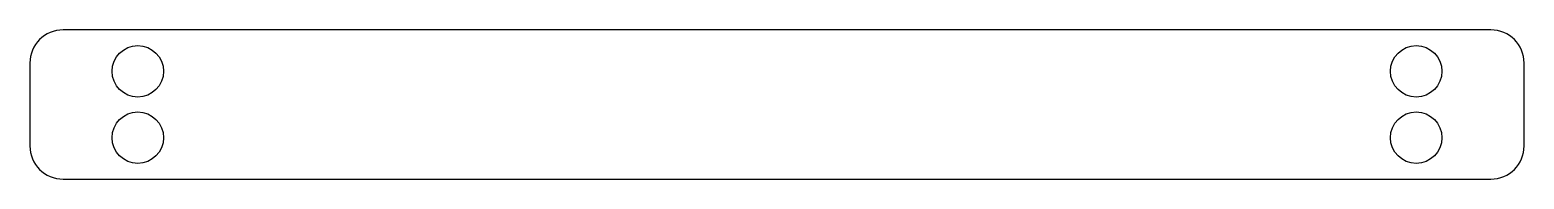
# Model space of a CAD drawing. Header units: millimetres. Extents: x -45 to 45, y -4.5 to 4.5.
import ezdxf

# ---------------------------------------------------------------- set-up
doc = ezdxf.new("R2010")
doc.units = ezdxf.units.MM

msp = doc.modelspace()

# ---------------------------------------------------------------- linework, layer by layer
at = {"color": 7, "linetype": 'Continuous', "lineweight": 25}
for p, q in [((43, 4.5), (-43, 4.5)), ((-45, 2.5), (-45, -2.5)), ((45, -2.5), (45, 2.5)), ((-43, -4.5), (43, -4.5))]:
    msp.add_line(p, q, dxfattribs=at)
for centre in [(-38.5, 2), (38.5, 2), (-38.5, -2), (38.5, -2)]:
    msp.add_circle(centre, 1.55, dxfattribs=at)
for centre, start, end in [((-43, 2.5), 90, 180), ((43, 2.5), 0, 90), ((-43, -2.5), 180, 270), ((43, -2.5), 270, 0)]:
    msp.add_arc(centre, 2, start, end, dxfattribs=at)

doc.saveas('drawing.dxf')
